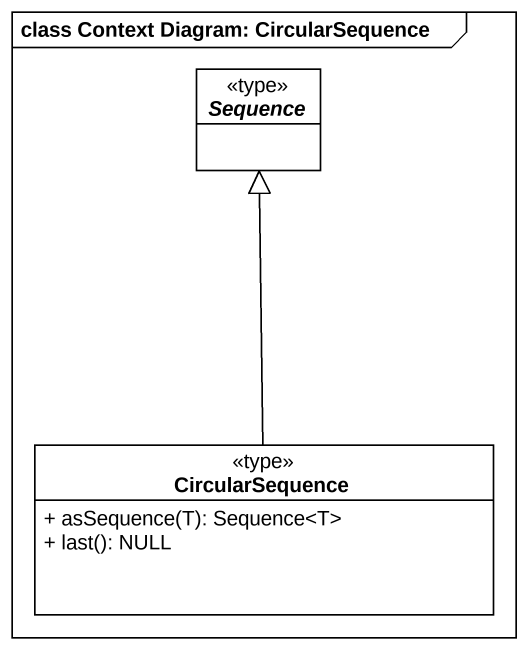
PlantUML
@startuml
mainframe class Context Diagram: CircularSequence
hide circle
hide empty members
skinparam classAttributeIconSize 0
abstract class Sequence <<type>>
class CircularSequence <<type>> {
  + asSequence(T): Sequence<T>
  + last(): NULL
}
CircularSequence -up-|> Sequence
@enduml
